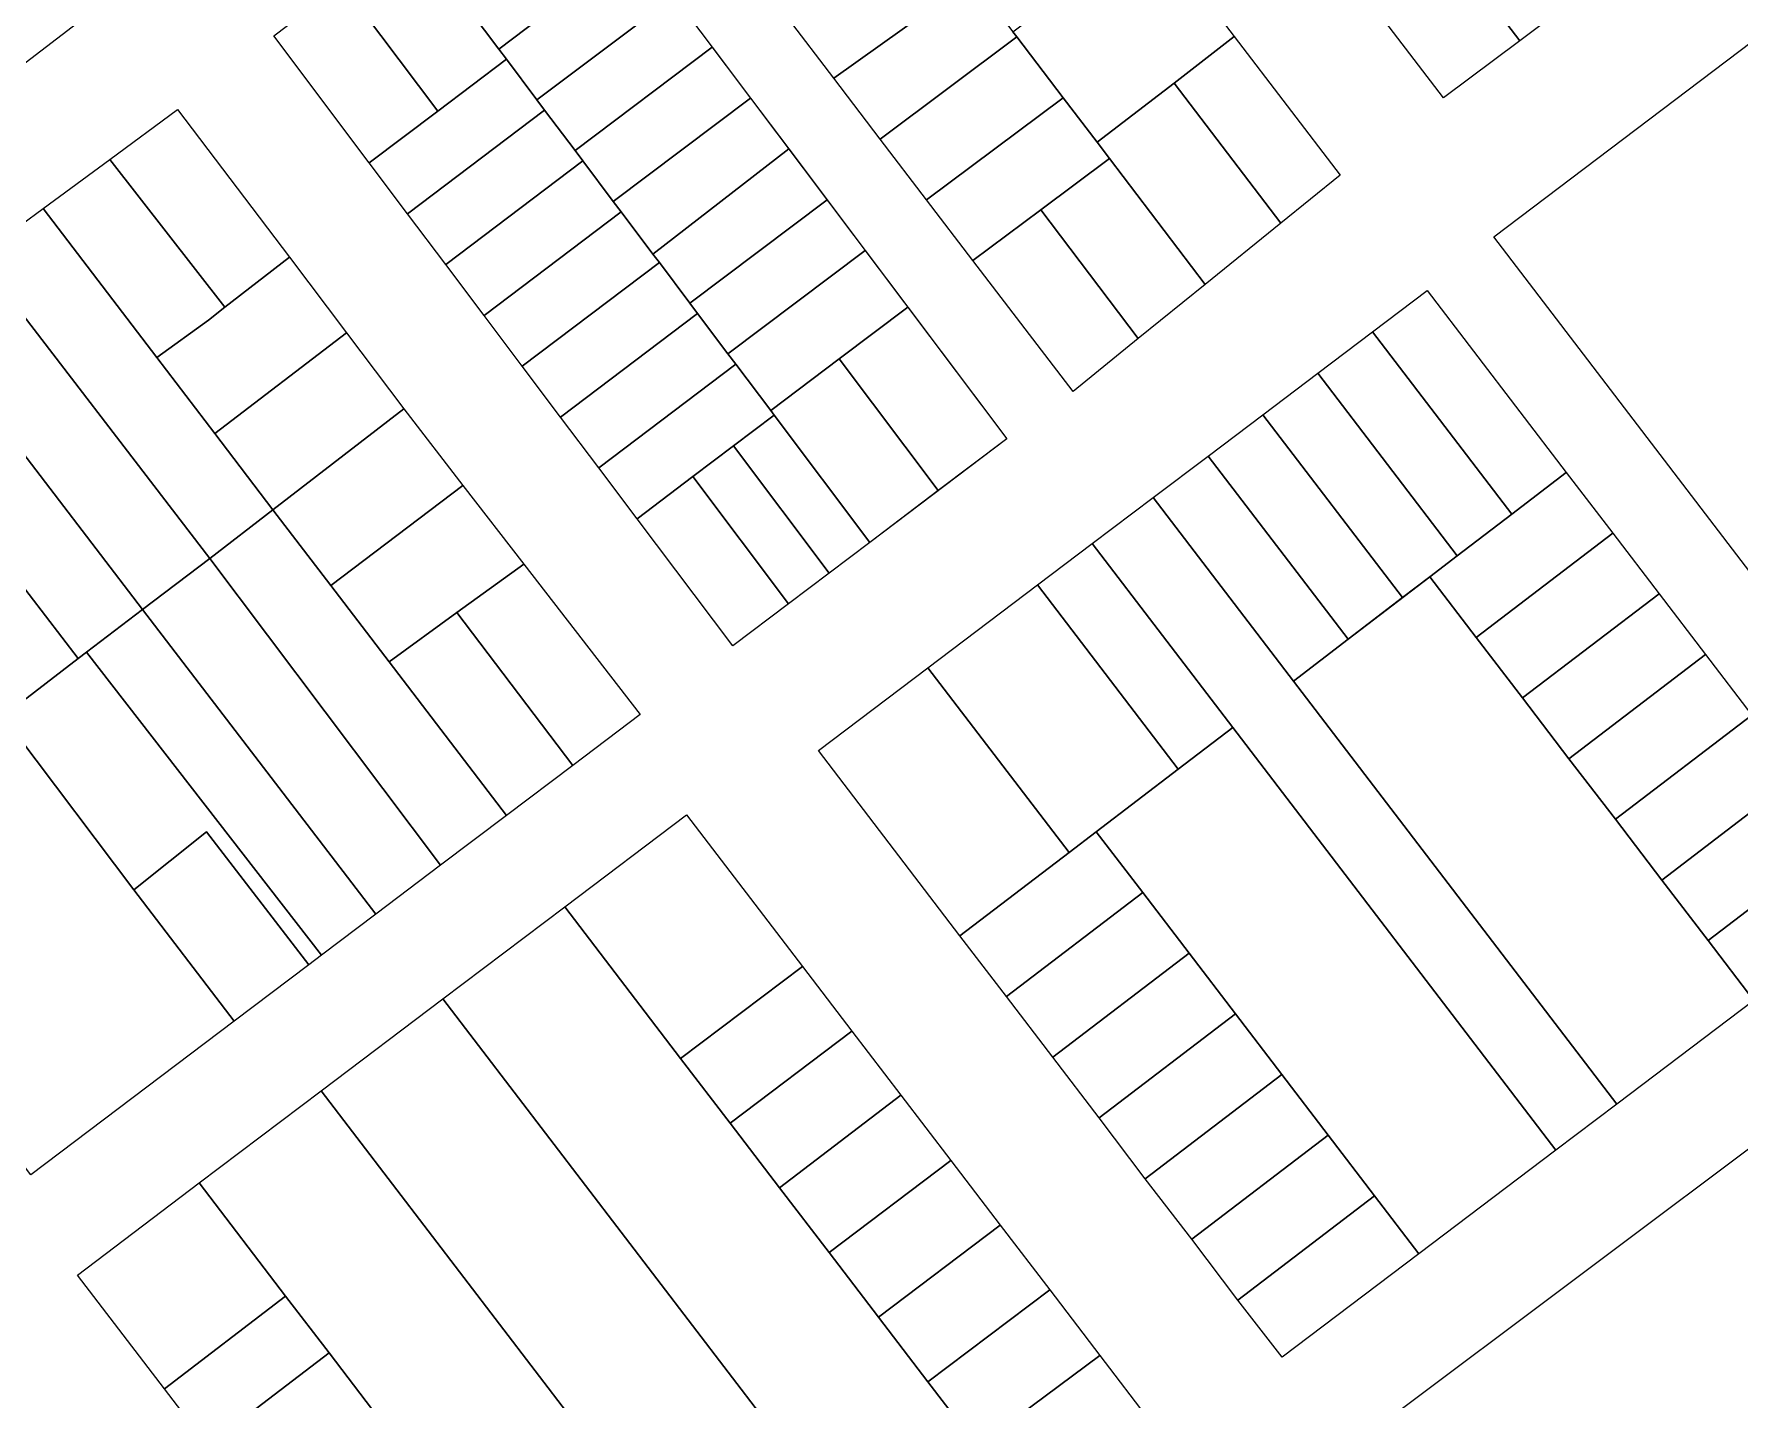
# Model space of a CAD drawing. Header units: metres. Extents: x 3873 to 16340, y -5213 to 3289.
# Drawn here: x 4727.4 to 4995.6, y 803.4 to 1018.1 of the extents above; entities that cross this region are included whole.
import ezdxf

# ---------------------------------------------------------------- set-up
doc = ezdxf.new("R2010")
doc.units = ezdxf.units.M
doc.layers.add('CONTEXTO-MANZANAS', color=8, linetype='Continuous', lineweight=0, plot=False)
doc.layers.add('CONTEXTO-PARCELAS', color=9, linetype='Continuous', lineweight=0, plot=False)

msp = doc.modelspace()

# ---------------------------------------------------------------- linework, layer by layer
at = {"layer": 'CONTEXTO-MANZANAS'}
for points in [[(4662.32, 1119.06), (4678.12, 1098.41), (4685.26, 1089.08), (4692.4, 1079.74), (4699.53, 1070.41), (4706.67, 1061.08), (4713.81, 1051.75), (4720.95, 1042.42), (4736.75, 1021.76), (4726.03, 1013.56), (4715.31, 1005.36), (4704.58, 997.16), (4693.86, 988.95), (4678.06, 1009.6), (4670.4, 1019.63), (4662.72, 1029.66), (4651.42, 1044.43), (4643.75, 1054.46), (4635.84, 1064.81), (4619.43, 1086.25), (4630.15, 1094.45), (4640.87, 1102.65), (4651.6, 1110.86), (4662.32, 1119.06)], [(5029.75, 890.92), (4956.88, 986.26), (4997.57, 1017), (5011.9, 1027.83), (5052.6, 1058.57), (5125.47, 963.23), (5084.78, 932.49), (5070.44, 921.66), (5029.75, 890.92)], [(4822.21, 941.94), (4816.2, 949.93), (4810.19, 957.92), (4804.17, 965.91), (4798.16, 973.9), (4792.15, 981.89), (4786.14, 989.88), (4780.13, 997.88), (4765.1, 1017.85), (4775.87, 1025.99), (4786.64, 1034.13), (4808.19, 1050.42), (4880.35, 954.51), (4858.79, 938.22), (4852.41, 933.4), (4846.03, 928.58), (4837.25, 921.95), (4822.21, 941.94)], [(4903.1, 1034.73), (4916.1, 1017.73), (4932.75, 995.92), (4923.44, 988.38), (4911.5, 978.73), (4901, 970.26), (4890.75, 961.95), (4875, 982.54), (4867.72, 992.07), (4860.44, 1001.6), (4853.16, 1011.17), (4845.88, 1020.7)], [(4970.58, 1024.27), (4960.97, 1017.07), (4948.97, 1008.08), (4932.6, 1029.55)], [(4728.85, 990.7), (4739.35, 998.42), (4750, 1006.26), (4767.56, 983.04), (4776.53, 971.17), (4785.56, 959.2), (4794.85, 947.17), (4804.41, 934.82), (4822.69, 911.17), (4812.1, 903.17), (4801.69, 895.29), (4791.31, 887.48), (4781.13, 879.76), (4772.6, 873.32), (4770.63, 871.82), (4758.91, 862.98), (4726.94, 838.82)], [(4718.6, 983.17), (4728.85, 990.7)], [(4850.72, 905.51), (4867.94, 918.51), (4885.16, 931.52), (4893.78, 938.03), (4903.35, 945.27), (4911.97, 951.78), (4920.59, 958.29), (4929.21, 964.8), (4937.82, 971.31), (4946.44, 977.82), (4968.29, 949.22), (4975.58, 939.68), (4982.87, 930.14), (4990.15, 920.61), (4997.44, 911.07)], [(4997.76, 866.21), (4976.22, 849.94), (4966.65, 842.7), (4945.11, 826.42), (4923.6, 810.17), (4916.68, 819.14), (4909.4, 828.68), (4902.11, 838.21), (4894.84, 847.76), (4887.55, 857.29), (4880.27, 866.83), (4872.98, 876.36), (4850.72, 905.51)], [(4754.75, 796.26), (4747.92, 805.19), (4734.25, 823.07), (4753.4, 837.54), (4772.55, 852.01), (4791.7, 866.48), (4810.85, 880.94), (4830, 895.42), (4848.22, 871.58), (4855.99, 861.41), (4863.68, 851.35), (4871.54, 841.07), (4879.31, 830.9), (4887.09, 820.73), (4894.98, 810.4), (4902.88, 800.07)], [(5035, 871.45), (5107, 775.45), (5098.36, 768.97), (5089.72, 762.49), (5081.08, 756.01), (5072.44, 749.53), (5063.8, 743.05), (5054.2, 735.85), (5045.56, 729.37), (5036.92, 722.89), (5028.28, 716.41), (5019.64, 709.93), (5011, 703.45), (4995.88, 723.61), (4939, 799.45), (5035, 871.45)]]:
    msp.add_lwpolyline(points, dxfattribs=at)
at = {"layer": 'CONTEXTO-PARCELAS'}
for points in [[(4960.97, 1017.07), (4944.6, 1038.54), (4954.21, 1045.74), (4970.58, 1024.27), (4960.97, 1017.07)], [(4960.97, 1017.07), (4944.6, 1038.54), (4954.21, 1045.74), (4970.58, 1024.27), (4960.97, 1017.07)], [(4960.97, 1017.07), (4944.6, 1038.54), (4954.21, 1045.74), (4970.58, 1024.27), (4960.97, 1017.07)], [(4736.75, 1021.76), (4726.03, 1013.56), (4710.23, 1034.21), (4720.95, 1042.42), (4736.75, 1021.76)], [(4736.75, 1021.76), (4726.03, 1013.56), (4710.23, 1034.21), (4720.95, 1042.42), (4736.75, 1021.76)], [(4736.75, 1021.76), (4726.03, 1013.56), (4710.23, 1034.21), (4720.95, 1042.42), (4736.75, 1021.76)], [(4786.64, 1034.13), (4797.42, 1042.28), (4811.24, 1023.89), (4800.47, 1015.75), (4786.64, 1034.13)], [(4786.64, 1034.13), (4797.42, 1042.28), (4811.24, 1023.89), (4800.47, 1015.75), (4786.64, 1034.13)], [(4786.64, 1034.13), (4797.42, 1042.28), (4811.24, 1023.89), (4800.47, 1015.75), (4786.64, 1034.13)], [(4932.6, 1029.55), (4944.6, 1038.54), (4960.97, 1017.07), (4948.97, 1008.08), (4932.6, 1029.55)], [(4932.6, 1029.55), (4944.6, 1038.54), (4960.97, 1017.07), (4948.97, 1008.08), (4932.6, 1029.55)], [(4932.6, 1029.55), (4944.6, 1038.54), (4960.97, 1017.07), (4948.97, 1008.08), (4932.6, 1029.55)], [(4853.16, 1011.17), (4845.88, 1020.7), (4867.5, 1036.82), (4874.03, 1028.04), (4875, 1026.79), (4853.16, 1011.17)], [(4853.16, 1011.17), (4845.88, 1020.7), (4867.5, 1036.82), (4874.03, 1028.04), (4875, 1026.79), (4853.16, 1011.17)], [(4853.16, 1011.17), (4845.88, 1020.7), (4867.5, 1036.82), (4874.03, 1028.04), (4875, 1026.79), (4853.16, 1011.17)], [(4790.9, 1006.01), (4775.87, 1025.99), (4786.64, 1034.13), (4800.47, 1015.75), (4801.67, 1014.15), (4790.9, 1006.01)], [(4790.9, 1006.01), (4775.87, 1025.99), (4786.64, 1034.13), (4800.47, 1015.75), (4801.67, 1014.15), (4790.9, 1006.01)], [(4790.9, 1006.01), (4775.87, 1025.99), (4786.64, 1034.13), (4800.47, 1015.75), (4801.67, 1014.15), (4790.9, 1006.01)], [(4881.94, 1017.67), (4881.31, 1018.48), (4903.1, 1034.73), (4916.1, 1017.73), (4906.63, 1010.42), (4894.53, 1001.1), (4889.19, 1008.1), (4881.94, 1017.67)], [(4881.94, 1017.67), (4881.31, 1018.48), (4903.1, 1034.73), (4916.1, 1017.73), (4906.63, 1010.42), (4894.53, 1001.1), (4889.19, 1008.1), (4881.94, 1017.67)], [(4881.94, 1017.67), (4881.31, 1018.48), (4903.1, 1034.73), (4916.1, 1017.73), (4906.63, 1010.42), (4894.53, 1001.1), (4889.19, 1008.1), (4881.94, 1017.67)], [(4811.24, 1023.89), (4822.02, 1032.04), (4828.04, 1024.03), (4806.46, 1007.79), (4801.67, 1014.15), (4800.47, 1015.75), (4811.24, 1023.89)], [(4811.24, 1023.89), (4822.02, 1032.04), (4828.04, 1024.03), (4806.46, 1007.79), (4801.67, 1014.15), (4800.47, 1015.75), (4811.24, 1023.89)], [(4811.24, 1023.89), (4822.02, 1032.04), (4828.04, 1024.03), (4806.46, 1007.79), (4801.67, 1014.15), (4800.47, 1015.75), (4811.24, 1023.89)], [(4765.1, 1017.85), (4775.87, 1025.99), (4790.9, 1006.01), (4780.13, 997.88), (4765.1, 1017.85)], [(4765.1, 1017.85), (4775.87, 1025.99), (4790.9, 1006.01), (4780.13, 997.88), (4765.1, 1017.85)], [(4765.1, 1017.85), (4775.87, 1025.99), (4790.9, 1006.01), (4780.13, 997.88), (4765.1, 1017.85)], [(4881.31, 1018.48), (4881.94, 1017.67), (4860.44, 1001.6), (4853.16, 1011.17), (4875, 1026.79), (4881.31, 1018.48)], [(4881.31, 1018.48), (4881.94, 1017.67), (4860.44, 1001.6), (4853.16, 1011.17), (4875, 1026.79), (4881.31, 1018.48)], [(4881.31, 1018.48), (4881.94, 1017.67), (4860.44, 1001.6), (4853.16, 1011.17), (4875, 1026.79), (4881.31, 1018.48)], [(4806.46, 1007.79), (4828.04, 1024.03), (4834.05, 1016.04), (4812.47, 999.8), (4807.68, 1006.16), (4806.46, 1007.79)], [(4806.46, 1007.79), (4828.04, 1024.03), (4834.05, 1016.04), (4812.47, 999.8), (4807.68, 1006.16), (4806.46, 1007.79)], [(4806.46, 1007.79), (4828.04, 1024.03), (4834.05, 1016.04), (4812.47, 999.8), (4807.68, 1006.16), (4806.46, 1007.79)], [(4867.72, 992.07), (4860.44, 1001.6), (4881.94, 1017.67), (4889.19, 1008.1), (4867.72, 992.07)], [(4867.72, 992.07), (4860.44, 1001.6), (4881.94, 1017.67), (4889.19, 1008.1), (4867.72, 992.07)], [(4867.72, 992.07), (4860.44, 1001.6), (4881.94, 1017.67), (4889.19, 1008.1), (4867.72, 992.07)], [(4906.63, 1010.42), (4916.1, 1017.73), (4932.75, 995.92), (4923.44, 988.38), (4906.63, 1010.42)], [(4906.63, 1010.42), (4916.1, 1017.73), (4932.75, 995.92), (4923.44, 988.38), (4906.63, 1010.42)], [(4906.63, 1010.42), (4916.1, 1017.73), (4932.75, 995.92), (4923.44, 988.38), (4906.63, 1010.42)], [(4956.88, 986.26), (4997.57, 1017), (5070.44, 921.66), (5029.75, 890.92), (4956.88, 986.26)], [(4956.88, 986.26), (4997.57, 1017), (5070.44, 921.66), (5029.75, 890.92), (4956.88, 986.26)], [(4956.88, 986.26), (4997.57, 1017), (5070.44, 921.66), (5029.75, 890.92), (4956.88, 986.26)], [(4780.13, 997.88), (4790.9, 1006.01), (4801.67, 1014.15), (4806.46, 1007.79), (4807.68, 1006.16), (4786.14, 989.88), (4780.13, 997.88)], [(4780.13, 997.88), (4790.9, 1006.01), (4801.67, 1014.15), (4806.46, 1007.79), (4807.68, 1006.16), (4786.14, 989.88), (4780.13, 997.88)], [(4780.13, 997.88), (4790.9, 1006.01), (4801.67, 1014.15), (4806.46, 1007.79), (4807.68, 1006.16), (4786.14, 989.88), (4780.13, 997.88)], [(4818.48, 991.81), (4813.69, 998.17), (4812.47, 999.8), (4834.05, 1016.04), (4840.06, 1008.05), (4818.48, 991.81)], [(4818.48, 991.81), (4813.69, 998.17), (4812.47, 999.8), (4834.05, 1016.04), (4840.06, 1008.05), (4818.48, 991.81)], [(4818.48, 991.81), (4813.69, 998.17), (4812.47, 999.8), (4834.05, 1016.04), (4840.06, 1008.05), (4818.48, 991.81)], [(4894.53, 1001.1), (4906.63, 1010.42), (4923.44, 988.38), (4911.5, 978.73), (4896.47, 998.54), (4894.53, 1001.1)], [(4894.53, 1001.1), (4906.63, 1010.42), (4923.44, 988.38), (4911.5, 978.73), (4896.47, 998.54), (4894.53, 1001.1)], [(4894.53, 1001.1), (4906.63, 1010.42), (4923.44, 988.38), (4911.5, 978.73), (4896.47, 998.54), (4894.53, 1001.1)], [(4739.35, 998.42), (4750, 1006.26), (4767.56, 983.04), (4757.41, 975.17), (4739.35, 998.42)], [(4739.35, 998.42), (4750, 1006.26), (4767.56, 983.04), (4757.41, 975.17), (4739.35, 998.42)], [(4792.15, 981.89), (4786.14, 989.88), (4807.68, 1006.16), (4812.47, 999.8), (4813.69, 998.17), (4792.15, 981.89)], [(4792.15, 981.89), (4786.14, 989.88), (4807.68, 1006.16), (4812.47, 999.8), (4813.69, 998.17), (4792.15, 981.89)], [(4792.15, 981.89), (4786.14, 989.88), (4807.68, 1006.16), (4812.47, 999.8), (4813.69, 998.17), (4792.15, 981.89)], [(4819.7, 990.18), (4818.48, 991.81), (4840.06, 1008.05), (4846.08, 1000.06), (4824.7, 983.54), (4819.7, 990.18)], [(4819.7, 990.18), (4818.48, 991.81), (4840.06, 1008.05), (4846.08, 1000.06), (4824.7, 983.54), (4819.7, 990.18)], [(4819.7, 990.18), (4818.48, 991.81), (4840.06, 1008.05), (4846.08, 1000.06), (4824.7, 983.54), (4819.7, 990.18)], [(4889.19, 1008.1), (4894.53, 1001.1), (4896.47, 998.54), (4885.69, 990.51), (4875, 982.54), (4867.72, 992.07), (4889.19, 1008.1)], [(4889.19, 1008.1), (4894.53, 1001.1), (4896.47, 998.54), (4885.69, 990.51), (4875, 982.54), (4867.72, 992.07), (4889.19, 1008.1)], [(4889.19, 1008.1), (4894.53, 1001.1), (4896.47, 998.54), (4885.69, 990.51), (4875, 982.54), (4867.72, 992.07), (4889.19, 1008.1)], [(4728.85, 990.7), (4739.35, 998.42), (4757.41, 975.17), (4754.85, 973.17), (4746.72, 967.26), (4728.85, 990.7)], [(4728.85, 990.7), (4739.35, 998.42), (4757.41, 975.17), (4754.85, 973.17), (4746.72, 967.26), (4728.85, 990.7)], [(4818.48, 991.81), (4819.7, 990.18), (4798.16, 973.9), (4792.15, 981.89), (4813.69, 998.17), (4818.48, 991.81)], [(4818.48, 991.81), (4819.7, 990.18), (4798.16, 973.9), (4792.15, 981.89), (4813.69, 998.17), (4818.48, 991.81)], [(4818.48, 991.81), (4819.7, 990.18), (4798.16, 973.9), (4792.15, 981.89), (4813.69, 998.17), (4818.48, 991.81)], [(4830.5, 975.83), (4825.72, 982.19), (4824.7, 983.54), (4846.08, 1000.06), (4852.09, 992.07), (4830.5, 975.83)], [(4830.5, 975.83), (4825.72, 982.19), (4824.7, 983.54), (4846.08, 1000.06), (4852.09, 992.07), (4830.5, 975.83)], [(4830.5, 975.83), (4825.72, 982.19), (4824.7, 983.54), (4846.08, 1000.06), (4852.09, 992.07), (4830.5, 975.83)], [(4885.69, 990.51), (4896.47, 998.54), (4911.5, 978.73), (4901, 970.26), (4885.69, 990.51)], [(4885.69, 990.51), (4896.47, 998.54), (4911.5, 978.73), (4901, 970.26), (4885.69, 990.51)], [(4885.69, 990.51), (4896.47, 998.54), (4911.5, 978.73), (4901, 970.26), (4885.69, 990.51)], [(4718.6, 983.17), (4728.85, 990.7), (4746.72, 967.26), (4755.85, 955.32), (4764.97, 943.32), (4755.06, 935.7), (4718.6, 983.17)], [(4718.6, 983.17), (4728.85, 990.7), (4746.72, 967.26), (4755.85, 955.32), (4764.97, 943.32), (4755.06, 935.7), (4718.6, 983.17)], [(4804.17, 965.91), (4798.16, 973.9), (4819.7, 990.18), (4824.7, 983.54), (4825.72, 982.19), (4804.17, 965.91)], [(4804.17, 965.91), (4798.16, 973.9), (4819.7, 990.18), (4824.7, 983.54), (4825.72, 982.19), (4804.17, 965.91)], [(4804.17, 965.91), (4798.16, 973.9), (4819.7, 990.18), (4824.7, 983.54), (4825.72, 982.19), (4804.17, 965.91)], [(4831.73, 974.2), (4830.5, 975.83), (4852.09, 992.07), (4858.1, 984.08), (4836.49, 967.87), (4831.73, 974.2)], [(4831.73, 974.2), (4830.5, 975.83), (4852.09, 992.07), (4858.1, 984.08), (4836.49, 967.87), (4831.73, 974.2)], [(4831.73, 974.2), (4830.5, 975.83), (4852.09, 992.07), (4858.1, 984.08), (4836.49, 967.87), (4831.73, 974.2)], [(4875, 982.54), (4885.69, 990.51), (4901, 970.26), (4890.75, 961.95), (4875, 982.54)], [(4875, 982.54), (4885.69, 990.51), (4901, 970.26), (4890.75, 961.95), (4875, 982.54)], [(4875, 982.54), (4885.69, 990.51), (4901, 970.26), (4890.75, 961.95), (4875, 982.54)], [(4843.22, 958.93), (4837.74, 966.21), (4836.49, 967.87), (4858.1, 984.08), (4864.8, 975.17), (4854.01, 967.05), (4843.22, 958.93)], [(4843.22, 958.93), (4837.74, 966.21), (4836.49, 967.87), (4858.1, 984.08), (4864.8, 975.17), (4854.01, 967.05), (4843.22, 958.93)], [(4843.22, 958.93), (4837.74, 966.21), (4836.49, 967.87), (4858.1, 984.08), (4864.8, 975.17), (4854.01, 967.05), (4843.22, 958.93)], [(4708, 975.35), (4718.6, 983.17), (4755.06, 935.7), (4744.47, 927.67), (4708, 975.35)], [(4708, 975.35), (4718.6, 983.17), (4755.06, 935.7), (4744.47, 927.67), (4708, 975.35)], [(4746.72, 967.26), (4754.85, 973.17), (4757.41, 975.17), (4767.56, 983.04), (4776.53, 971.17), (4755.85, 955.32), (4746.72, 967.26)], [(4746.72, 967.26), (4754.85, 973.17), (4757.41, 975.17), (4767.56, 983.04), (4776.53, 971.17), (4755.85, 955.32), (4746.72, 967.26)], [(4830.5, 975.83), (4831.73, 974.2), (4810.19, 957.92), (4804.17, 965.91), (4825.72, 982.19), (4830.5, 975.83)], [(4830.5, 975.83), (4831.73, 974.2), (4810.19, 957.92), (4804.17, 965.91), (4825.72, 982.19), (4830.5, 975.83)], [(4830.5, 975.83), (4831.73, 974.2), (4810.19, 957.92), (4804.17, 965.91), (4825.72, 982.19), (4830.5, 975.83)], [(4946.44, 977.82), (4968.29, 949.22), (4959.72, 942.66), (4937.82, 971.31), (4946.44, 977.82)], [(4946.44, 977.82), (4968.29, 949.22), (4959.72, 942.66), (4937.82, 971.31), (4946.44, 977.82)], [(4744.47, 927.67), (4735.66, 920.98), (4734.38, 919.95), (4718.89, 940.09), (4697.8, 967.51), (4708, 975.35), (4744.47, 927.67)], [(4744.47, 927.67), (4735.66, 920.98), (4734.38, 919.95), (4718.89, 940.09), (4697.8, 967.51), (4708, 975.35), (4744.47, 927.67)], [(4816.2, 949.93), (4810.19, 957.92), (4831.73, 974.2), (4836.49, 967.87), (4837.74, 966.21), (4816.2, 949.93)], [(4816.2, 949.93), (4810.19, 957.92), (4831.73, 974.2), (4836.49, 967.87), (4837.74, 966.21), (4816.2, 949.93)], [(4816.2, 949.93), (4810.19, 957.92), (4831.73, 974.2), (4836.49, 967.87), (4837.74, 966.21), (4816.2, 949.93)], [(4869.57, 946.37), (4854.01, 967.05), (4864.8, 975.17), (4880.35, 954.51), (4869.57, 946.37)], [(4869.57, 946.37), (4854.01, 967.05), (4864.8, 975.17), (4880.35, 954.51), (4869.57, 946.37)], [(4869.57, 946.37), (4854.01, 967.05), (4864.8, 975.17), (4880.35, 954.51), (4869.57, 946.37)], [(4755.85, 955.32), (4776.53, 971.17), (4785.56, 959.2), (4764.97, 943.32), (4755.85, 955.32)], [(4755.85, 955.32), (4776.53, 971.17), (4785.56, 959.2), (4764.97, 943.32), (4755.85, 955.32)], [(4937.82, 971.31), (4959.72, 942.66), (4951.14, 936.1), (4929.21, 964.8), (4937.82, 971.31)], [(4937.82, 971.31), (4959.72, 942.66), (4951.14, 936.1), (4929.21, 964.8), (4937.82, 971.31)], [(4843.75, 958.22), (4837.37, 953.39), (4830.99, 948.57), (4822.21, 941.94), (4816.2, 949.93), (4837.74, 966.21), (4843.22, 958.93), (4843.75, 958.22)], [(4843.75, 958.22), (4837.37, 953.39), (4830.99, 948.57), (4822.21, 941.94), (4816.2, 949.93), (4837.74, 966.21), (4843.22, 958.93), (4843.75, 958.22)], [(4843.75, 958.22), (4837.37, 953.39), (4830.99, 948.57), (4822.21, 941.94), (4816.2, 949.93), (4837.74, 966.21), (4843.22, 958.93), (4843.75, 958.22)], [(4843.75, 958.22), (4843.22, 958.93), (4854.01, 967.05), (4869.57, 946.37), (4858.79, 938.22), (4843.75, 958.22)], [(4843.75, 958.22), (4843.22, 958.93), (4854.01, 967.05), (4869.57, 946.37), (4858.79, 938.22), (4843.75, 958.22)], [(4843.75, 958.22), (4843.22, 958.93), (4854.01, 967.05), (4869.57, 946.37), (4858.79, 938.22), (4843.75, 958.22)], [(4929.21, 964.8), (4951.14, 936.1), (4946.85, 932.82), (4942.56, 929.54), (4920.59, 958.29), (4929.21, 964.8)], [(4929.21, 964.8), (4951.14, 936.1), (4946.85, 932.82), (4942.56, 929.54), (4920.59, 958.29), (4929.21, 964.8)], [(4685.91, 958.37), (4707, 930.94), (4718.89, 940.09), (4734.38, 919.95), (4722.49, 910.81), (4710.3, 926.66), (4700.86, 919.4), (4690.37, 933.04), (4696.64, 937.85), (4682.74, 955.93), (4685.91, 958.37)], [(4685.91, 958.37), (4707, 930.94), (4718.89, 940.09), (4734.38, 919.95), (4722.49, 910.81), (4710.3, 926.66), (4700.86, 919.4), (4690.37, 933.04), (4696.64, 937.85), (4682.74, 955.93), (4685.91, 958.37)], [(4764.97, 943.32), (4785.56, 959.2), (4794.85, 947.17), (4774.06, 931.45), (4764.97, 943.32)], [(4764.97, 943.32), (4785.56, 959.2), (4794.85, 947.17), (4774.06, 931.45), (4764.97, 943.32)], [(4837.37, 953.39), (4843.75, 958.22), (4858.79, 938.22), (4852.41, 933.4), (4837.37, 953.39)], [(4837.37, 953.39), (4843.75, 958.22), (4858.79, 938.22), (4852.41, 933.4), (4837.37, 953.39)], [(4837.37, 953.39), (4843.75, 958.22), (4858.79, 938.22), (4852.41, 933.4), (4837.37, 953.39)], [(4920.59, 958.29), (4942.56, 929.54), (4933.98, 922.99), (4911.97, 951.78), (4920.59, 958.29)], [(4920.59, 958.29), (4942.56, 929.54), (4933.98, 922.99), (4911.97, 951.78), (4920.59, 958.29)], [(4846.03, 928.58), (4830.99, 948.57), (4837.37, 953.39), (4852.41, 933.4), (4846.03, 928.58)], [(4846.03, 928.58), (4830.99, 948.57), (4837.37, 953.39), (4852.41, 933.4), (4846.03, 928.58)], [(4846.03, 928.58), (4830.99, 948.57), (4837.37, 953.39), (4852.41, 933.4), (4846.03, 928.58)], [(4911.97, 951.78), (4933.98, 922.99), (4925.4, 916.43), (4903.35, 945.27), (4911.97, 951.78)], [(4911.97, 951.78), (4933.98, 922.99), (4925.4, 916.43), (4903.35, 945.27), (4911.97, 951.78)], [(4975.58, 939.68), (4954.14, 923.29), (4946.85, 932.82), (4951.14, 936.1), (4959.72, 942.66), (4968.29, 949.22), (4975.58, 939.68)], [(4975.58, 939.68), (4954.14, 923.29), (4946.85, 932.82), (4951.14, 936.1), (4959.72, 942.66), (4968.29, 949.22), (4975.58, 939.68)], [(4804.41, 934.82), (4793.91, 927.2), (4783.25, 919.42), (4774.06, 931.45), (4794.85, 947.17), (4804.41, 934.82)], [(4804.41, 934.82), (4793.91, 927.2), (4783.25, 919.42), (4774.06, 931.45), (4794.85, 947.17), (4804.41, 934.82)], [(4837.25, 921.95), (4822.21, 941.94), (4830.99, 948.57), (4846.03, 928.58), (4837.25, 921.95)], [(4837.25, 921.95), (4822.21, 941.94), (4830.99, 948.57), (4846.03, 928.58), (4837.25, 921.95)], [(4837.25, 921.95), (4822.21, 941.94), (4830.99, 948.57), (4846.03, 928.58), (4837.25, 921.95)], [(4903.35, 945.27), (4925.4, 916.43), (4976.22, 849.94), (4966.65, 842.7), (4915.86, 909.14), (4893.78, 938.03), (4903.35, 945.27)], [(4903.35, 945.27), (4925.4, 916.43), (4976.22, 849.94), (4966.65, 842.7), (4915.86, 909.14), (4893.78, 938.03), (4903.35, 945.27)], [(4764.97, 943.32), (4774.06, 931.45), (4783.25, 919.42), (4801.69, 895.29), (4791.31, 887.48), (4755.06, 935.7), (4764.97, 943.32)], [(4764.97, 943.32), (4774.06, 931.45), (4783.25, 919.42), (4801.69, 895.29), (4791.31, 887.48), (4755.06, 935.7), (4764.97, 943.32)], [(4982.87, 930.14), (4961.42, 913.76), (4954.14, 923.29), (4975.58, 939.68), (4982.87, 930.14)], [(4982.87, 930.14), (4961.42, 913.76), (4954.14, 923.29), (4975.58, 939.68), (4982.87, 930.14)], [(4893.78, 938.03), (4915.86, 909.14), (4907.28, 902.58), (4885.16, 931.52), (4893.78, 938.03)], [(4893.78, 938.03), (4915.86, 909.14), (4907.28, 902.58), (4885.16, 931.52), (4893.78, 938.03)], [(4744.47, 927.67), (4755.06, 935.7), (4791.31, 887.48), (4781.13, 879.76), (4744.47, 927.67)], [(4744.47, 927.67), (4755.06, 935.7), (4791.31, 887.48), (4781.13, 879.76), (4744.47, 927.67)], [(4793.91, 927.2), (4804.41, 934.82), (4822.69, 911.17), (4812.1, 903.17), (4793.91, 927.2)], [(4793.91, 927.2), (4804.41, 934.82), (4822.69, 911.17), (4812.1, 903.17), (4793.91, 927.2)], [(4885.16, 931.52), (4907.28, 902.58), (4894.41, 892.74), (4890.12, 889.46), (4867.93, 918.5), (4885.16, 931.52)], [(4885.16, 931.52), (4907.28, 902.58), (4894.41, 892.74), (4890.12, 889.46), (4867.93, 918.5), (4885.16, 931.52)], [(4946.85, 932.82), (4954.14, 923.29), (4961.42, 913.76), (4968.71, 904.22), (4976, 894.69), (4983.29, 885.15), (4990.57, 875.62), (4997.76, 866.21), (4976.22, 849.94), (4925.4, 916.43), (4933.98, 922.99), (4946.85, 932.82)], [(4946.85, 932.82), (4954.14, 923.29), (4961.42, 913.76), (4968.71, 904.22), (4976, 894.69), (4983.29, 885.15), (4990.57, 875.62), (4997.76, 866.21), (4976.22, 849.94), (4925.4, 916.43), (4933.98, 922.99), (4946.85, 932.82)], [(4990.15, 920.61), (4968.71, 904.22), (4961.42, 913.76), (4982.87, 930.14), (4990.15, 920.61)], [(4990.15, 920.61), (4968.71, 904.22), (4961.42, 913.76), (4982.87, 930.14), (4990.15, 920.61)], [(4735.66, 920.98), (4744.47, 927.67), (4781.13, 879.76), (4772.6, 873.32), (4735.66, 920.98)], [(4735.66, 920.98), (4744.47, 927.67), (4781.13, 879.76), (4772.6, 873.32), (4735.66, 920.98)], [(4783.25, 919.42), (4793.91, 927.2), (4812.1, 903.17), (4801.69, 895.29), (4783.25, 919.42)], [(4783.25, 919.42), (4793.91, 927.2), (4812.1, 903.17), (4801.69, 895.29), (4783.25, 919.42)], [(4743.1, 883.6), (4724.73, 908.04), (4722.49, 910.81), (4734.38, 919.95), (4735.66, 920.98), (4772.6, 873.32), (4770.63, 871.82), (4754.53, 892.73), (4743.1, 883.6)], [(4743.1, 883.6), (4724.73, 908.04), (4722.49, 910.81), (4734.38, 919.95), (4735.66, 920.98), (4772.6, 873.32), (4770.63, 871.82), (4754.53, 892.73), (4743.1, 883.6)], [(4997.44, 911.07), (4976, 894.69), (4968.71, 904.22), (4990.15, 920.61), (4997.44, 911.07)], [(4997.44, 911.07), (4976, 894.69), (4968.71, 904.22), (4990.15, 920.61), (4997.44, 911.07)], [(4867.93, 918.5), (4890.12, 889.46), (4872.98, 876.36), (4850.72, 905.51), (4867.93, 918.5)], [(4867.93, 918.5), (4890.12, 889.46), (4872.98, 876.36), (4850.72, 905.51), (4867.93, 918.5)], [(4915.86, 909.14), (4966.65, 842.7), (4945.11, 826.42), (4938.14, 835.54), (4930.85, 845.07), (4923.56, 854.61), (4916.27, 864.14), (4908.99, 873.68), (4901.7, 883.21), (4894.41, 892.74), (4907.28, 902.58), (4915.86, 909.14)], [(4915.86, 909.14), (4966.65, 842.7), (4945.11, 826.42), (4938.14, 835.54), (4930.85, 845.07), (4923.56, 854.61), (4916.27, 864.14), (4908.99, 873.68), (4901.7, 883.21), (4894.41, 892.74), (4907.28, 902.58), (4915.86, 909.14)], [(5004.72, 901.54), (4983.29, 885.15), (4976, 894.69), (4997.44, 911.07), (5004.72, 901.54)], [(5004.72, 901.54), (4983.29, 885.15), (4976, 894.69), (4997.44, 911.07), (5004.72, 901.54)], [(4726.94, 838.82), (4693.01, 883.22), (4724.73, 908.04), (4743.1, 883.6), (4758.91, 862.98), (4726.94, 838.82)], [(4726.94, 838.82), (4693.01, 883.22), (4724.73, 908.04), (4743.1, 883.6), (4758.91, 862.98), (4726.94, 838.82)], [(5012.01, 892), (4990.57, 875.62), (4983.29, 885.15), (5004.72, 901.54), (5012.01, 892)], [(5012.01, 892), (4990.57, 875.62), (4983.29, 885.15), (5004.72, 901.54), (5012.01, 892)], [(4848.22, 871.58), (4829.07, 857.11), (4810.85, 880.94), (4830, 895.42), (4848.22, 871.58)], [(4848.22, 871.58), (4829.07, 857.11), (4810.85, 880.94), (4830, 895.42), (4848.22, 871.58)], [(4758.91, 862.98), (4743.1, 883.6), (4754.53, 892.73), (4770.63, 871.82), (4758.91, 862.98)], [(4758.91, 862.98), (4743.1, 883.6), (4754.53, 892.73), (4770.63, 871.82), (4758.91, 862.98)], [(4901.7, 883.21), (4880.27, 866.83), (4872.98, 876.36), (4890.12, 889.46), (4894.41, 892.74), (4901.7, 883.21)], [(4901.7, 883.21), (4880.27, 866.83), (4872.98, 876.36), (4890.12, 889.46), (4894.41, 892.74), (4901.7, 883.21)], [(5019.28, 882.48), (4997.76, 866.21), (4990.57, 875.62), (5012.01, 892), (5019.28, 882.48)], [(5019.28, 882.48), (4997.76, 866.21), (4990.57, 875.62), (5012.01, 892), (5019.28, 882.48)], [(4908.99, 873.68), (4887.55, 857.29), (4880.27, 866.83), (4901.7, 883.21), (4908.99, 873.68)], [(4908.99, 873.68), (4887.55, 857.29), (4880.27, 866.83), (4901.7, 883.21), (4908.99, 873.68)], [(4864.57, 771.13), (4791.7, 866.48), (4810.85, 880.94), (4829.07, 857.11), (4836.84, 846.94), (4844.61, 836.77), (4852.39, 826.6), (4860.16, 816.43), (4867.93, 806.26), (4875.71, 796.09), (4883.73, 785.6), (4864.57, 771.13)], [(4864.57, 771.13), (4791.7, 866.48), (4810.85, 880.94), (4829.07, 857.11), (4836.84, 846.94), (4844.61, 836.77), (4852.39, 826.6), (4860.16, 816.43), (4867.93, 806.26), (4875.71, 796.09), (4883.73, 785.6), (4864.57, 771.13)], [(4855.99, 861.41), (4836.84, 846.94), (4829.07, 857.11), (4848.22, 871.58), (4855.99, 861.41)], [(4855.99, 861.41), (4836.84, 846.94), (4829.07, 857.11), (4848.22, 871.58), (4855.99, 861.41)], [(4916.27, 864.14), (4894.84, 847.76), (4887.55, 857.29), (4908.99, 873.68), (4916.27, 864.14)], [(4916.27, 864.14), (4894.84, 847.76), (4887.55, 857.29), (4908.99, 873.68), (4916.27, 864.14)], [(5035, 871.45), (5107, 775.45), (5098.36, 768.97), (5083.24, 789.13), (5074.6, 782.65), (5065.96, 776.17), (5057.32, 769.69), (5048.68, 763.21), (5063.8, 743.05), (5054.2, 735.85), (5039.08, 756.01), (5030.44, 749.53), (5021.8, 743.05), (5013.16, 736.57), (5004.52, 730.09), (4995.88, 723.61), (4939, 799.45), (5035, 871.45)], [(5035, 871.45), (5107, 775.45), (5098.36, 768.97), (5083.24, 789.13), (5074.6, 782.65), (5065.96, 776.17), (5057.32, 769.69), (5048.68, 763.21), (5063.8, 743.05), (5054.2, 735.85), (5039.08, 756.01), (5030.44, 749.53), (5021.8, 743.05), (5013.16, 736.57), (5004.52, 730.09), (4995.88, 723.61), (4939, 799.45), (5035, 871.45)], [(4845.43, 756.67), (4772.55, 852.01), (4791.7, 866.48), (4864.57, 771.13), (4845.43, 756.67)], [(4845.43, 756.67), (4772.55, 852.01), (4791.7, 866.48), (4864.57, 771.13), (4845.43, 756.67)], [(4923.56, 854.61), (4902.11, 838.21), (4894.84, 847.76), (4916.27, 864.14), (4923.56, 854.61)], [(4923.56, 854.61), (4902.11, 838.21), (4894.84, 847.76), (4916.27, 864.14), (4923.56, 854.61)], [(4863.68, 851.35), (4844.61, 836.77), (4836.84, 846.94), (4855.99, 861.41), (4863.68, 851.35)], [(4863.68, 851.35), (4844.61, 836.77), (4836.84, 846.94), (4855.99, 861.41), (4863.68, 851.35)], [(4930.85, 845.07), (4909.4, 828.68), (4902.11, 838.21), (4923.56, 854.61), (4930.85, 845.07)], [(4930.85, 845.07), (4909.4, 828.68), (4902.11, 838.21), (4923.56, 854.61), (4930.85, 845.07)], [(4826.28, 742.2), (4819.36, 751.24), (4812.61, 760.07), (4798.87, 778.06), (4780.65, 801.89), (4773.82, 810.83), (4766.98, 819.77), (4753.4, 837.54), (4772.55, 852.01), (4845.43, 756.67), (4826.28, 742.2)], [(4826.28, 742.2), (4819.36, 751.24), (4812.61, 760.07), (4798.87, 778.06), (4780.65, 801.89), (4773.82, 810.83), (4766.98, 819.77), (4753.4, 837.54), (4772.55, 852.01), (4845.43, 756.67), (4826.28, 742.2)], [(4871.54, 841.07), (4852.39, 826.6), (4844.61, 836.77), (4863.68, 851.35), (4871.54, 841.07)], [(4871.54, 841.07), (4852.39, 826.6), (4844.61, 836.77), (4863.68, 851.35), (4871.54, 841.07)], [(4930.85, 845.07), (4938.14, 835.54), (4916.68, 819.14), (4909.4, 828.68), (4930.85, 845.07)], [(4930.85, 845.07), (4938.14, 835.54), (4916.68, 819.14), (4909.4, 828.68), (4930.85, 845.07)], [(4879.31, 830.9), (4860.16, 816.43), (4852.39, 826.6), (4871.54, 841.07), (4879.31, 830.9)], [(4879.31, 830.9), (4860.16, 816.43), (4852.39, 826.6), (4871.54, 841.07), (4879.31, 830.9)], [(4766.98, 819.77), (4747.92, 805.19), (4734.25, 823.07), (4753.4, 837.54), (4766.98, 819.77)], [(4766.98, 819.77), (4747.92, 805.19), (4734.25, 823.07), (4753.4, 837.54), (4766.98, 819.77)], [(4938.14, 835.54), (4945.11, 826.42), (4923.6, 810.17), (4916.68, 819.14), (4938.14, 835.54)], [(4938.14, 835.54), (4945.11, 826.42), (4923.6, 810.17), (4916.68, 819.14), (4938.14, 835.54)], [(4887.09, 820.73), (4867.93, 806.26), (4860.16, 816.43), (4879.31, 830.9), (4887.09, 820.73)], [(4887.09, 820.73), (4867.93, 806.26), (4860.16, 816.43), (4879.31, 830.9), (4887.09, 820.73)], [(4894.98, 810.4), (4875.71, 796.09), (4867.93, 806.26), (4887.09, 820.73), (4894.98, 810.4)], [(4894.98, 810.4), (4875.71, 796.09), (4867.93, 806.26), (4887.09, 820.73), (4894.98, 810.4)], [(4773.82, 810.83), (4754.75, 796.26), (4747.92, 805.19), (4766.98, 819.77), (4773.82, 810.83)], [(4773.82, 810.83), (4754.75, 796.26), (4747.92, 805.19), (4766.98, 819.77), (4773.82, 810.83)], [(4780.65, 801.89), (4761.58, 787.32), (4754.75, 796.26), (4773.82, 810.83), (4780.65, 801.89)], [(4780.65, 801.89), (4761.58, 787.32), (4754.75, 796.26), (4773.82, 810.83), (4780.65, 801.89)], [(4883.73, 785.6), (4875.71, 796.09), (4894.98, 810.4), (4902.88, 800.07), (4883.73, 785.6)], [(4883.73, 785.6), (4875.71, 796.09), (4894.98, 810.4), (4902.88, 800.07), (4883.73, 785.6)]]:
    msp.add_lwpolyline(points, dxfattribs=at)

doc.saveas('drawing.dxf')
